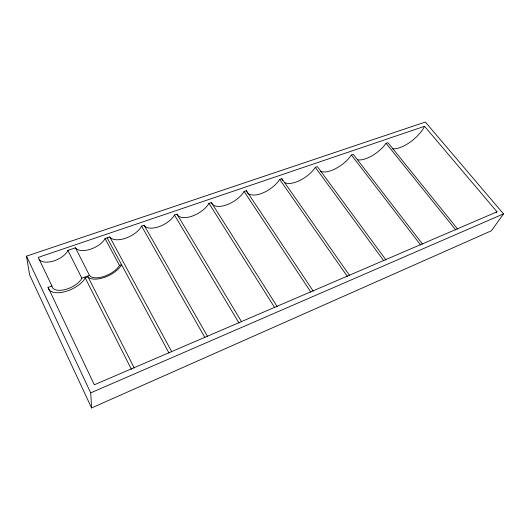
<?xml version="1.0" encoding="UTF-8"?>
<svg xmlns="http://www.w3.org/2000/svg" width="530" height="530" viewBox="0 0 530 530"><rect width="100%" height="100%" fill="white"/><g stroke="black" fill="none" stroke-linecap="round" stroke-linejoin="round"><path stroke-width="0.79" d="M277.197 306.631L211.364 202.526L208.972 203.348L207.654 205.395A19.458 10.017 -31 0 1 177.881 215.604L176.954 214.166L174.423 215.028L173.436 216.651A18.272 9.513 -29.2 0 1 144.995 226.396L144.1 225.223L141.576 226.085L140.503 227.933A18.815 9.851 -27.4 0 1 110.823 238.102L109.789 236.95L105.079 238.56L104.456 239.706A17.311 9.07 -25.4 0 1 76.823 249.16L75.419 247.795L67.86 250.379L67.005 252.048A16.198 8.434 -23.5 0 1 52.477 261.323A16.198 8.434 -23.5 0 1 39.094 259.435M48.071 287.373A20.577 9.997 -24.5 0 0 63.249 292.076A20.577 9.997 -24.5 0 0 84.157 279.668L85.178 277.813L87.967 276.806L89.12 277.866A19.835 9.679 -26.2 0 0 120.476 266.497L121.549 264.662L119.455 265.417L118.799 266.55A17.662 8.619 -26.2 0 1 90.849 276.673L89.471 275.401L81.825 278.164L80.931 279.813A16.529 8.029 -24.5 0 1 64.097 289.804A16.529 8.029 -24.5 0 1 51.92 285.995L48.071 287.373L94.327 384.8L497.014 211.808L424.55 126.299L38.246 257.388L51.92 285.995M313.256 291.175L246.37 190.687L244.091 191.469L242.528 193.781A20.206 10.216 -32.8 0 1 212.238 204.176L211.364 202.526M349.641 275.56L281.834 178.67L279.661 179.412L277.826 182.015A20.968 10.348 -34.6 0 1 247.152 192.549M503.5 213.888L491.416 230.775L91.564 407.961L29.653 274.99L26.5 256.149L425.338 122.039L503.5 213.888L90.723 392.869L91.564 407.961M385.986 259.985L317.39 166.639L315.317 167.354L313.25 170.156A21.617 10.355 -36.1 0 1 284.517 182.559M422.602 244.211L353.344 154.376L351.423 155.032L348.959 158.258A22.512 10.401 -37.6 0 1 320.392 171.256M457.721 229.185L387.96 142.676L386.078 143.325L383.607 146.432A22.452 9.964 -38.8 0 1 357.909 159.822M386.078 143.325L455.813 230.007M351.423 155.032L420.661 245.059M315.317 167.354L383.872 260.912M279.661 179.412L347.415 276.521M244.091 191.469L310.905 292.189M208.972 203.348L274.726 307.698M176.954 214.166L241.62 321.882M174.423 215.028L238.997 323.008M144.1 225.223L207.535 336.451M141.576 226.085L204.905 337.584M109.789 236.95L171.78 351.874M107.153 237.851L169.03 353.073M105.079 238.56L119.455 265.417M75.419 247.795L89.471 275.401M87.967 276.806L134.282 368.058M85.178 277.813L131.394 369.297M67.86 250.379L81.825 278.164M26.5 256.149L90.723 392.869M246.37 190.687L246.894 191.926M281.834 178.67L282.483 180.73M424.55 126.299A23.565 9.997 -39.8 0 1 392.664 148.771M497.014 211.808A25.261 7.347 -37.7 0 1 496.206 212.914"/></g></svg>
